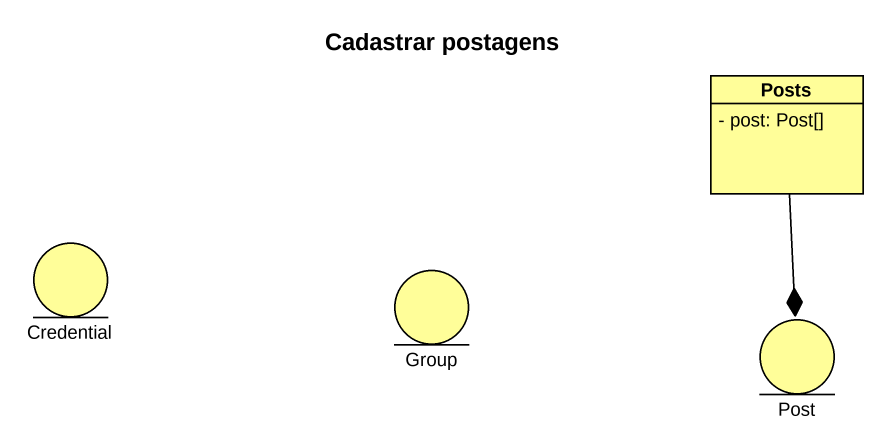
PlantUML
@startuml
title Cadastrar postagens
allowmixing
hide circle
hide empty members
skinparam classAttributeIconSize 0
class Posts #FFFE99 {
  - post: Post[]
}
entity Credential #FFFE99
entity "Group" as Group_ #FFFE99
entity Post #FFFE99
Posts --* Post
@enduml
